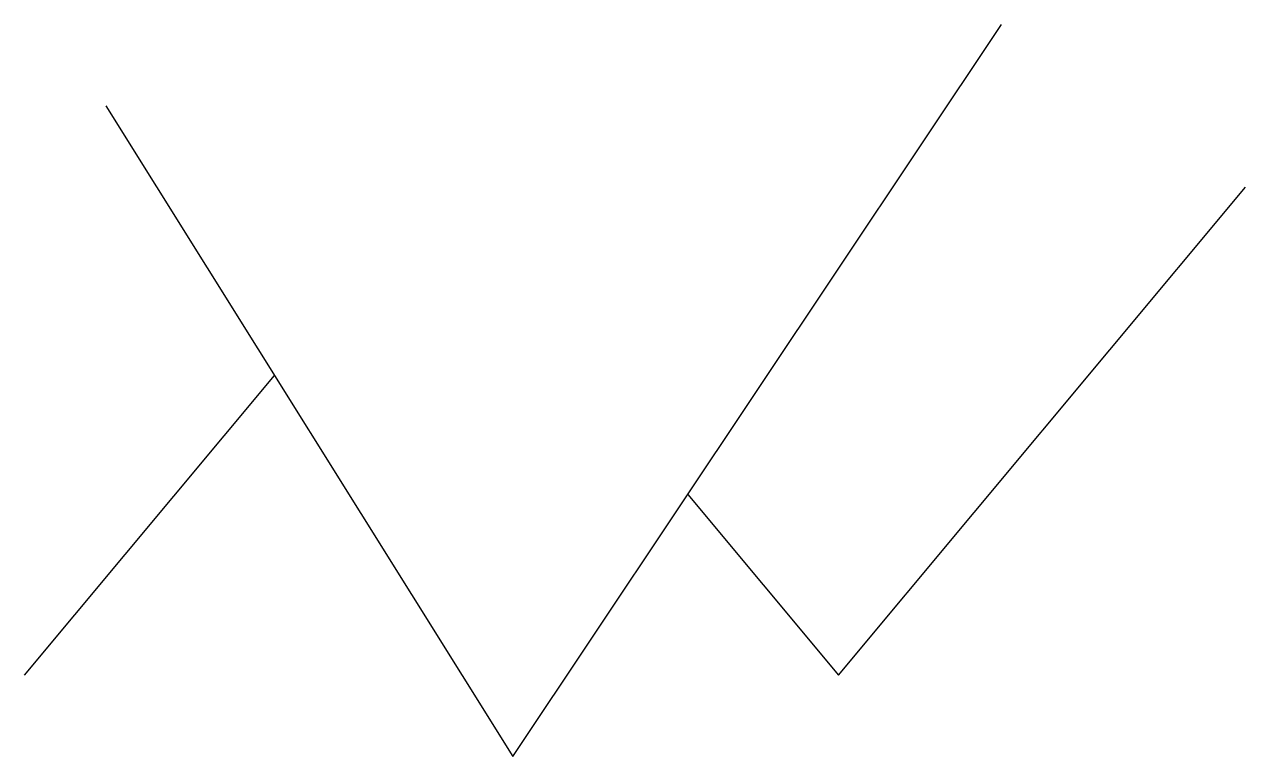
# Model space of a CAD drawing. Header units: millimetres. Extents: x 0 to 30, y 2 to 20.
import ezdxf

# ---------------------------------------------------------------- set-up
doc = ezdxf.new("R2010")
doc.units = ezdxf.units.MM
doc.layers.get('0').update_dxf_attribs({"lineweight": 25})

msp = doc.modelspace()

# ---------------------------------------------------------------- linework, layer by layer
at = {"flags": 128}
for points in [[(2, 18), (12, 2), (24, 20)], [(16.296, 8.444), (20, 4), (30, 16)], [(0, 4), (6.143, 11.371)]]:
    msp.add_lwpolyline(points, dxfattribs=at)

doc.saveas('drawing.dxf')
